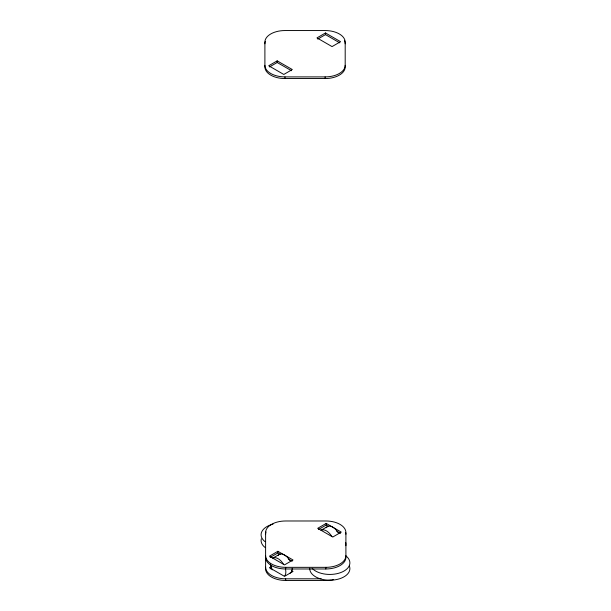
<?xml version="1.0" encoding="UTF-8"?>
<svg xmlns="http://www.w3.org/2000/svg" width="611" height="611" viewBox="0 0 611 611"><rect width="100%" height="100%" fill="white"/><g stroke="black" fill="none" stroke-linecap="round" stroke-linejoin="round"><path stroke-width="0.92" d="M277.173 60.863L268.71 65.751L283.794 74.458L292.31 69.539L277.173 60.863L277.173 62.505L269.482 66.943M325.487 32.971L316.972 37.89L332.048 46.596L340.564 41.678L325.487 32.971L325.487 34.613L339.769 42.862M317.743 39.081L325.487 34.613M277.883 551.298L269.42 556.186L284.505 564.892L293.02 559.974L277.883 551.298L277.883 552.94L270.192 557.377M326.198 523.406L317.682 528.324L332.758 537.031L341.274 532.112L326.198 523.406L326.198 525.048L318.453 529.516M279.135 554.467L272.75 558.156A10.838 6.255 60 0 1 283.588 564.419M327.389 526.613L321.004 530.295A10.838 6.255 60 0 1 331.842 536.557M271.727 566.328L269.42 567.657L284.505 576.364L293.02 571.445L291.424 570.529M270.192 568.849L271.727 567.963M264.899 65.316A20.071 11.586 0 0 0 284.978 76.902L325.121 76.902A20.071 11.586 0 0 0 345.192 65.316M284.978 78.544L325.121 78.544A20.071 11.586 0 0 0 345.192 66.958L345.192 42.136A20.071 11.586 0 0 0 325.121 30.55L284.978 30.55A20.071 11.586 0 0 0 264.899 42.136L264.899 66.958A20.071 11.586 0 0 0 284.978 78.544L284.978 76.902M265.609 555.75A20.071 11.586 0 0 0 285.681 567.336L325.831 567.336A20.071 11.586 0 0 0 345.902 555.75M265.609 557.392A20.071 11.586 0 0 0 285.681 568.978L325.831 568.978A20.071 11.586 0 0 0 345.902 557.392L345.902 532.571A20.071 11.586 0 0 0 325.831 520.984L285.681 520.984A20.071 11.586 0 0 0 265.609 532.571L265.609 568.864A20.071 11.586 0 0 0 285.681 580.45L325.831 580.45A20.071 11.586 0 0 0 331.025 580.053M265.609 567.222A20.071 11.586 0 0 0 285.681 578.808L321.157 578.808M277.173 62.505L291.516 70.723M277.883 552.94L280.273 554.307M288.239 558.874L292.226 561.158M326.198 525.048L328.573 526.422M336.516 531.005L340.48 533.296M325.831 567.336L325.831 568.978M325.121 76.902L325.121 78.544M285.681 567.336L285.681 568.978M285.681 578.808L285.681 580.45M345.727 532.7A20.071 11.586 0 0 1 345.902 534.213M345.727 542.53A20.071 11.586 0 0 1 345.902 544.042M345.727 544.172A20.071 11.586 0 0 1 345.902 545.684M333.507 579.572A20.071 11.586 0 0 1 331.857 579.915M265.609 534.213A20.071 11.586 0 0 1 265.999 531.952M265.014 547.425A20.071 11.586 0 0 1 261.302 538.818M349.362 566A20.071 11.586 0 0 1 331.788 580.167A20.071 11.586 0 0 1 309.754 568.253M346.132 556.102A20.071 11.586 0 0 1 340.419 572.69A20.071 11.586 0 0 1 312.114 568.314M265.014 541.644A20.071 11.586 0 0 1 273.002 524.169M264.899 43.778A20.071 11.586 0 0 1 265.289 41.51M344.505 40.777A20.071 11.586 0 0 1 345.192 43.778M272.3 569.849A10.838 6.255 60 0 1 270.536 563.907M285.574 569.528A10.838 6.255 60 0 1 284.81 575.799M277.921 555.598A10.838 6.255 60 0 1 289.973 560.73M292.218 568.283A10.838 6.255 60 0 1 289.973 573.24M326.175 527.736A10.838 6.255 60 0 1 338.234 532.868"/></g></svg>
